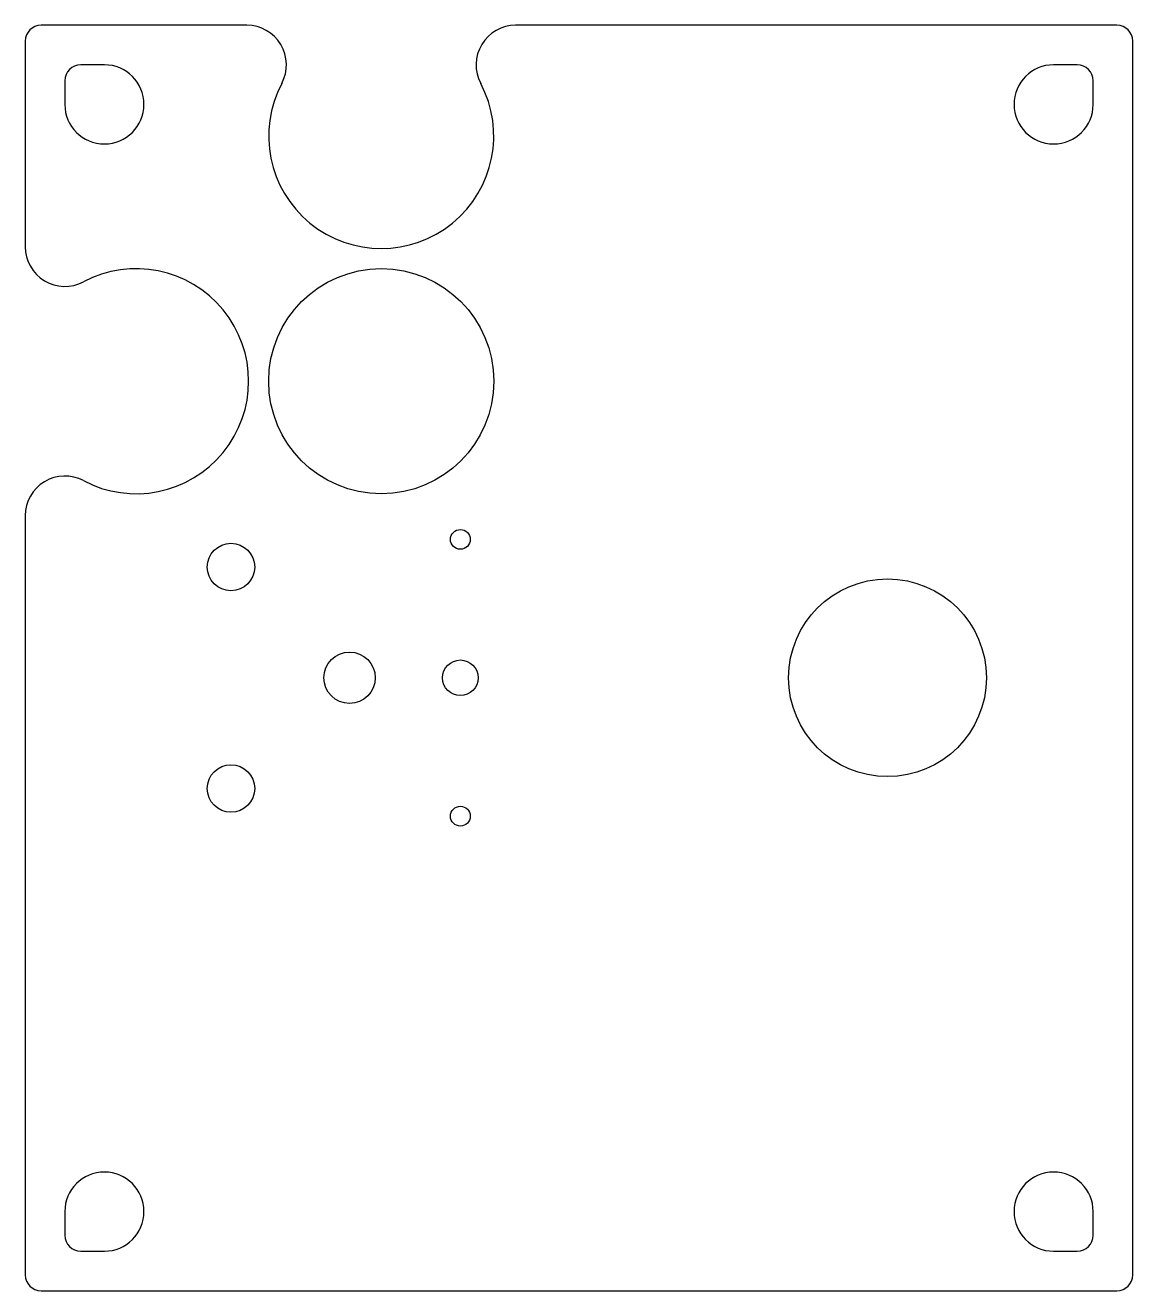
# Model space of a CAD drawing. Header units: millimetres. Extents: x 0 to 140, y 0 to 160.
import ezdxf

# ---------------------------------------------------------------- set-up
doc = ezdxf.new("R2010")
doc.units = ezdxf.units.MM

msp = doc.modelspace()

# ---------------------------------------------------------------- linework, layer by layer
at = {"color": 7, "linetype": 'Continuous', "lineweight": 25}
for p, q in [((28.01, 160), (2, 160)), ((138, 160), (61.99, 160)), ((0, 158), (0, 131.99)), ((140, 2), (140, 158)), ((10, 155), (7, 155)), ((133, 155), (130, 155)), ((5, 153), (5, 150)), ((135, 150), (135, 153)), ((0, 98.01), (0, 2)), ((5, 10), (5, 7)), ((135, 7), (135, 10)), ((7, 5), (10, 5)), ((130, 5), (133, 5)), ((2, 0), (138, 0))]:
    msp.add_line(p, q, dxfattribs=at)
for centre, radius in [((45, 115), 14.23), ((55, 95), 1.25), ((26, 91.5), 3), ((109, 77.5), 12.5), ((41, 77.5), 3.25), ((55, 77.5), 2.25), ((26, 63.5), 3), ((55, 60), 1.25)]:
    msp.add_circle(centre, radius, dxfattribs=at)
for centre, radius, start, end in [((28.01, 155), 5, 332.0863, 90), ((2, 158), 2, 90, 180), ((61.99, 155), 5, 90, 207.9137), ((138, 158), 2, 360, 90), ((10, 150), 5, 180, 90), ((7, 153), 2, 90, 180), ((130, 150), 5, 90, 0), ((133, 153), 2, 0, 90), ((45, 146), 14.23, 152.0863, 27.9137), ((5, 131.99), 5, 180, 297.9137), ((14, 115), 14.23, 242.0863, 117.9137), ((5, 98.01), 5, 62.0863, 180), ((10, 10), 5, 270, 180), ((130, 10), 5, 0, 270), ((7, 7), 2, 180, 270), ((133, 7), 2, 270, 0), ((2, 2), 2, 180, 270), ((138, 2), 2, 270, 0)]:
    msp.add_arc(centre, radius, start, end, dxfattribs=at)

doc.saveas('drawing.dxf')
